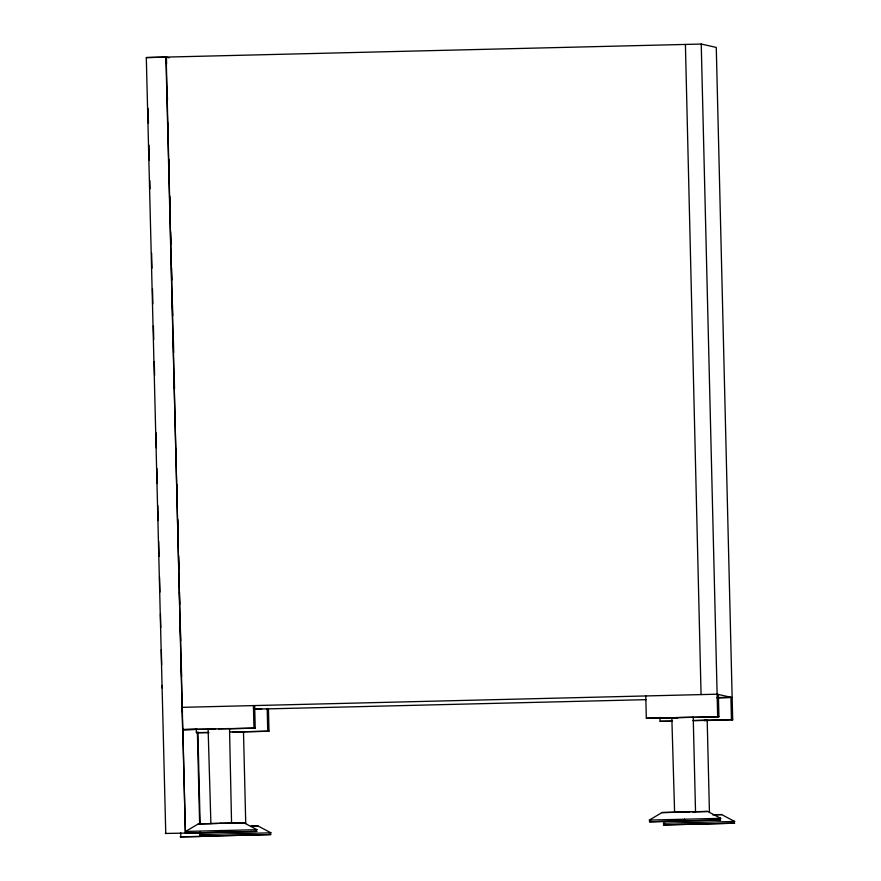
<?xml version="1.0" encoding="UTF-8"?>
<svg xmlns="http://www.w3.org/2000/svg" width="881" height="881" viewBox="0 0 881 881"><rect width="100%" height="100%" fill="white"/><g stroke="black" fill="none" stroke-linecap="round" stroke-linejoin="round"><path stroke-width="1.32" d="M186.97 831.433L185.627 831.433L198.302 823.922L220.801 823.295M650.685 820.079L649.341 820.079L662.005 812.568L684.504 811.941M210.9 823.625L208.114 729.094L215.647 728.873M245.733 823.493L243.486 731.704L238.498 731.858M674.604 812.271L671.829 717.74L684.889 717.387L693.215 717.211L695.527 811.753L694.294 811.797M709.436 812.139L707.19 720.35L704.348 720.449M210.427 823.625L217.959 823.405M231.56 823.118L229.512 728.565L218.411 728.807M674.13 812.271L689.823 811.853M255.886 829.748L256.966 829.693L243.949 822.81L232.815 823.151M269.861 832.886L270.952 832.82L257.924 825.938L251.47 826.158M185.627 831.433L256.966 829.693M719.59 818.394L720.68 818.339L707.652 811.456L696.519 811.797M733.576 821.533L734.655 821.466L721.638 814.584L712.839 814.87M649.341 820.079L720.68 818.339M165.76 833.569L146.301 57.573L165.925 57.089L169.064 57.794M703.886 720.559L732.695 719.854L716.264 47.42L701.232 44.05L146.301 57.573M254.84 708.941L268.441 708.919L268.991 731.208L237.441 731.99M717.178 697.62L730.9 697.278L731.439 719.579L732.695 719.854M254.543 709.205L261.635 709.084M266.899 708.897L646.081 699.668M717.057 697.928L729.479 697.631M166.179 57.155L182.62 729.589L255.215 728.124L254.664 705.824L253.409 705.549L253.959 727.838M645.773 695.935L646.324 718.235L718.918 716.771L718.367 694.47M182.94 729.688L197.322 729.336M209.931 729.237L182.62 729.589M229.148 728.763L255.215 728.124M677.753 717.773L646.324 718.235M692.851 717.409L718.918 716.771M196.298 728.741L196.397 732.673L208.742 732.375M229.633 732.012L268.991 731.208M660.012 717.387L660.1 721.319L672.456 721.021M693.028 720.515L731.439 719.579M208.621 732.695L196.397 732.673M672.335 721.33L660.1 721.319M693.336 720.658L707.19 720.35M165.265 833.459L185.384 833.096L182.83 728.543M220.845 832.171L185.671 833.162L257.01 831.411L220.845 832.171L220.801 830.453M684.548 820.817L649.374 821.808L720.713 820.057L684.548 820.817L684.504 819.099M200.439 836.465L180.319 836.84L200.439 836.465L200.339 832.347M232.386 731.935L243.486 731.704M682.841 811.985L707.652 811.456M219.138 823.339L243.949 822.81M220.713 823.339L231.813 823.107M677.522 717.63L671.829 717.74M673.701 812.348L662.005 812.568M209.986 823.713L198.302 823.922M692.103 811.808L695.527 811.753M714.722 814.705L721.638 814.584M251.019 826.059L257.924 825.938M209.755 729.072L208.114 729.094M734.655 821.466L663.316 823.217L664.659 823.217M270.952 832.82L199.613 834.571L200.956 834.571M685.407 44.491L701.067 694.58M732.155 697.565L717.123 694.195L182.301 707.344M185.384 833.096L165.925 57.089M701.232 44.05L717.663 716.484M267.196 708.632L267.736 730.933M197.884 731.913L200.141 824.087M197.421 733.179L199.635 823.977M199.844 832.226L199.943 836.355M166.41 57.199L166.586 64.082M167.137 87.076L167.467 99.85M168.018 123.175L168.392 136.478M168.965 159.67L169.262 171.949M169.802 196.023L170.088 207.442M170.672 231.769L170.98 244.136M171.564 267.681L171.905 280.103M172.456 304.617L172.819 315.839M173.414 340.352L173.711 352.598M174.207 376.088L174.526 388.741M175.099 412.132L175.396 424.51M176.024 448.748L176.277 460.278M176.905 484.451L177.158 497.049M177.797 519.614L178.05 533.192M178.645 555.878L179.008 569.148M179.471 591.889L179.779 604.256M180.374 628.12L180.759 640.685M181.299 664.384L181.596 676.751M182.125 700.472L182.433 712.355M180.726 832.82L180.825 836.95M148.074 108.319L148.449 123.318M148.977 145.145L149.341 160.155M149.847 180.605L150.045 188.798M151.62 253.144L151.984 268.231M152.49 288.814L152.854 303.912M153.393 325.86L153.734 339.581M154.263 361.529L154.604 375.251M156.003 432.747L156.377 447.856M156.884 468.45L157.247 483.559M157.787 505.54L158.151 520.649M158.657 541.253L159.032 556.363M159.527 576.956L159.901 592.065M160.441 614.046L160.771 627.779M161.311 649.76L161.675 664.869M162.181 685.473L162.247 688.215M200.736 836.234L199.657 836.289L270.996 834.549L200.736 836.234M664.45 824.88L663.36 824.935L734.699 823.195L664.45 824.88"/></g></svg>
